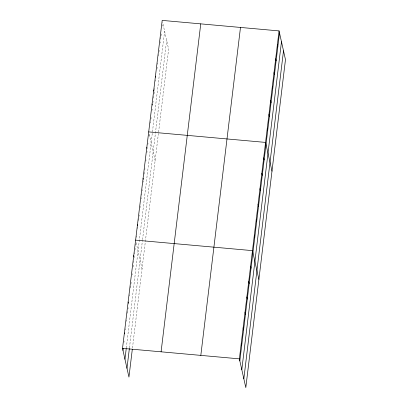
<?xml version="1.0" encoding="UTF-8"?>
<svg xmlns="http://www.w3.org/2000/svg" width="408" height="408" viewBox="0 0 408 408"><rect width="100%" height="100%" fill="white"/><g stroke="black" fill="none" stroke-linecap="round" stroke-linejoin="round"><path stroke-width="0.31" stroke-dasharray="2.04 1.53" d="M123.95 342.327L124.098 341.093M125.445 329.96L125.593 328.726M126.49 321.305L126.643 320.066M127.464 313.262L127.689 311.411M127.99 308.938L128.137 307.698M129.56 295.948L129.708 294.714M130.529 287.91L130.754 286.054M131.055 283.58L131.203 282.341M132.1 274.921L132.253 273.686M133.074 266.883L133.299 265.027M133.6 262.553L133.748 261.319M134.645 253.898L134.793 252.659M135.17 249.569L135.318 248.329M135.691 245.239L135.844 243.999M136.665 237.201L136.813 235.962M137.71 228.541L137.863 227.307M138.684 220.504L138.909 218.647M139.21 216.174L139.358 214.934M140.255 207.514L140.408 206.28M141.306 198.859L141.454 197.62M141.755 195.146L141.902 193.912M142.275 190.816L142.428 189.582M143.325 182.162L143.473 180.923M144.294 174.119L144.519 172.268M144.82 169.794L144.968 168.555M145.865 161.135L146.018 159.895M146.916 152.475L147.064 151.24M147.885 144.437L148.038 143.203M148.935 135.777L149.083 134.543M150.476 123.017L150.623 121.803M150.991 118.774L151.139 117.56M152.016 110.293L152.164 109.079M152.969 102.413L153.117 101.199M153.484 98.17L153.704 96.354M153.994 93.927L154.214 92.111M154.51 89.689L154.652 88.475M155.535 81.202L155.683 79.993M157.075 68.478L157.223 67.264M157.585 64.234L157.733 63.026M158.615 55.753L158.758 54.539M159.125 51.51L159.273 50.296M160.15 43.029L160.298 41.815M160.665 38.785L160.813 37.572M161.032 35.756L161.252 33.935M162.206 26.061L162.353 24.847M126.296 348.055L164.618 31.243M129.448 347.866L142.463 240.261M142.54 239.644L166.648 40.326M132.467 348.024L158.503 132.773M158.574 132.166L168.616 49.144L162.644 22.425M149.282 134.477L155.132 160.645M136.19 242.699L142.04 268.867M133.972 256.596L134.196 257.606M128.362 302.976L128.586 303.986"/><path stroke-width="0.61" d="M132.314 349.263L128.948 377.089L122.522 348.345L162.19 20.4L279.052 30.911L285.478 59.655L245.81 387.6L239.384 358.856L279.052 30.911M122.976 350.37L123.201 348.514M124.95 359.188L126.22 348.672M126.98 368.271L129.372 348.483M161.089 351.813L200.756 23.868M200.818 355.388L240.485 27.443M239.833 360.876L279.5 32.931M241.806 369.694L281.474 41.749M243.836 378.782L283.504 50.837M148.706 131.901L265.562 142.412L271.988 171.156M135.614 240.123L252.47 250.634L258.896 279.378M122.522 348.345L239.384 358.856M277.364 44.844L277.817 46.869M275.68 58.783L276.129 60.807M273.992 72.721L274.446 74.746M272.304 86.659L272.758 88.684M270.621 100.597L271.075 102.622M268.933 114.536L269.387 116.555M267.25 128.474L267.699 130.494M263.695 157.871L264.144 159.895M261.824 173.329L262.273 175.353M259.952 188.792L260.406 190.816M258.08 204.25L258.534 206.275M256.214 219.713L256.663 221.733M254.342 235.171L254.796 237.196M250.604 266.093L251.053 268.117M248.732 281.556L249.186 283.575M246.86 297.014L247.314 299.038M244.994 312.472L245.443 314.497M243.122 327.935L243.576 329.955M241.25 343.393L241.704 345.418M155.448 76.153L155.672 77.163M153.765 90.086L153.989 91.101M152.077 104.025L152.301 105.04M146.834 147.364L147.064 148.374M143.096 178.281L143.32 179.296M137.486 224.665L137.71 225.675M133.742 255.587L133.972 256.596M128.132 301.966L128.362 302.976M124.394 332.887L124.618 333.897"/></g></svg>
